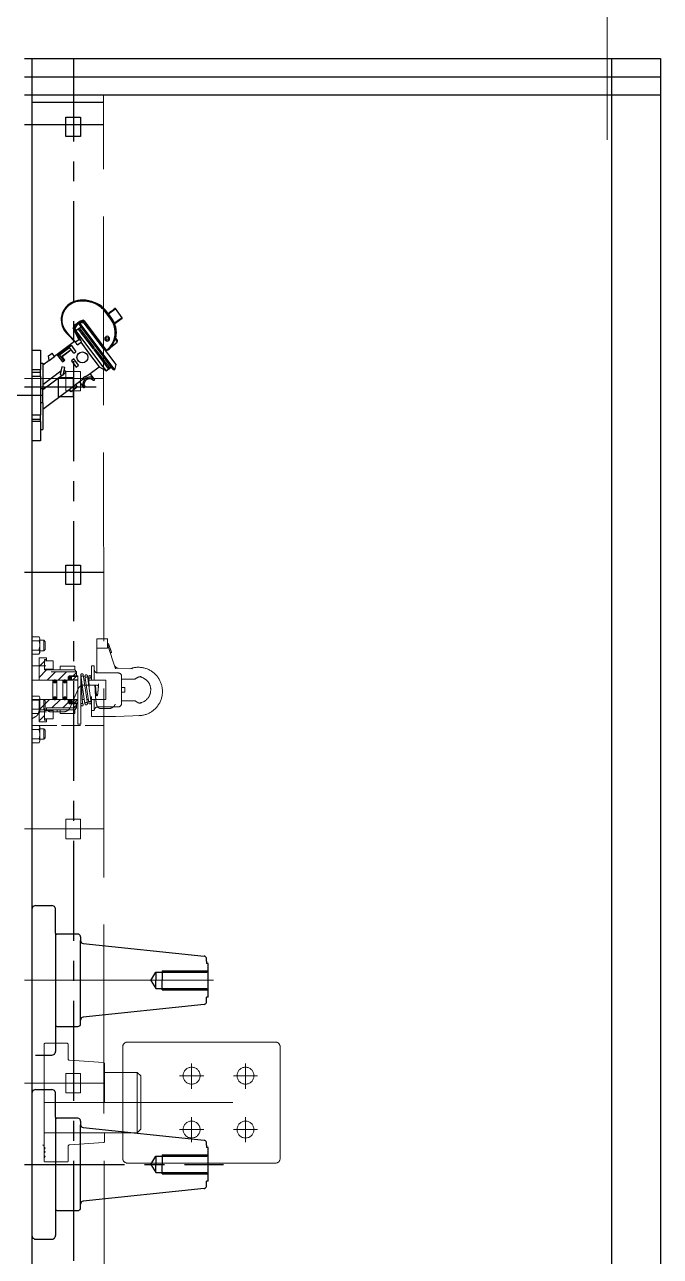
# Model space of a CAD drawing. Header units: millimetres. Extents: x 139713 to 150984, y -162976 to -156169.
# Drawn here: x 144483 to 145008, y -158328 to -157310 of the extents above; entities that cross this region are included whole.
import ezdxf

# ---------------------------------------------------------------- set-up
doc = ezdxf.new("R2010")
doc.units = ezdxf.units.MM
doc.header["$LTSCALE"] = 13
for name, pattern in [('ACAD_ISO02W100', [15, 12, -3]), ('CENTER', [50.8, 31.75, -6.35, 6.35, -6.35]), ('CENTERX2', [101.6, 63.5, -12.7, 12.7, -12.7])]:
    doc.linetypes.add(name, pattern=pattern)
doc.layers.get('0').update_dxf_attribs({"color": 1, "linetype": 'CENTER'})
for name, color, linetype in [('1', 4, 'Continuous'), ('10', 1, 'Continuous'), ('PDF_几何图形', 7, 'Continuous'), ('器身绝缘0', 4, 'Continuous'), ('粗实线', 4, 'Continuous')]:
    doc.layers.add(name, color=color, linetype=linetype)
doc.layers.add('标注、文本', color=3, linetype='Continuous', lineweight=25)
doc.layers.add('铁心', color=3, linetype='Continuous', lineweight=0)
pattern_1 = [(135, (156005.2995, -169107.4359), (0.561266008, 0.561266008), []), (45, (156005.2995, -169107.4359), (1.683798023, 0.561266008), [1.984375, -1.190625])]

# ---------------------------------------------------------------- blocks, each defined once
blk = doc.blocks.new('A$C200A7939')
at = {"layer": '粗实线', "lineweight": 30}
for p, q in [((54, 115.6), (53.8, 115.9)), ((73.6, 110.5), (73.5, 110.7)), ((75.5, 109), (75.3, 109.2)), ((81.2, 100.5), (76.2, 107.1)), ((76.6, 107.5), (76.5, 107.7)), ((78.4, 105.2), (76.5, 107.7)), ((76.6, 107.7), (78.6, 105.2)), ((76.9, 107.5), (76.6, 107.7)), ((76.6, 107.5), (81.6, 100.9)), ((76.9, 107.5), (81.8, 100.9)), ((78.6, 105.2), (78.4, 105.2)), ((79.7, 103.7), (79.5, 103.7)), ((81.5, 101.1), (79.5, 103.7)), ((79.7, 103.7), (81.6, 101.1)), ((90.5, 101.7), (84.9, 109.2)), ((42.1, 92.5), (42.2, 92.2)), ((54.8, 83.8), (50, 93.1)), ((51.1, 93.1), (56.6, 82.4)), ((56.6, 82.4), (51.2, 93.1)), ((51.3, 93.1), (51.2, 93.1)), ((52.5, 90.8), (51.3, 93.1)), ((51.4, 93.1), (52.5, 90.8)), ((51.4, 93.1), (51.4, 93.1)), ((56.7, 94), (52.4, 90.7)), ((54.3, 92.2), (55.4, 93)), ((54.3, 92.2), (66.5, 76.1)), ((55.3, 97.2), (55.2, 96.1)), ((69.2, 77.5), (55.2, 96.1)), ((55.3, 90.9), (56.4, 91.7)), ((55.4, 93), (67.5, 76.9)), ((70, 78.1), (55.5, 97.3)), ((59.3, 97.2), (55.8, 97.5)), ((75.1, 76.2), (58.4, 98.4)), ((58.8, 99.5), (77.3, 75)), ((72.6, 80.1), (59.7, 97.2)), ((81.6, 100.9), (81.5, 101.1)), ((81.8, 100.9), (81.6, 101.1)), ((83.1, 98.4), (83, 98.6)), ((90.5, 101.1), (84.5, 96.6)), ((51.1, 82), (34.7, 69.7)), ((52.8, 80.3), (44.7, 88.8)), ((45.1, 89.1), (52.1, 81.7)), ((52.1, 81.7), (54.8, 83.8)), ((52.4, 90.7), (73.6, 62.5)), ((53.7, 79.4), (56.9, 81.8)), ((59.1, 88.1), (58, 87.3)), ((81.1, 77.4), (86.5, 81.5)), ((84.6, 84.1), (86.5, 81.5)), ((86.7, 82.9), (85, 85.3)), ((86.5, 81.5), (86.7, 82.9)), ((16, 76.8), (16, 2)), ((16, 74.8), (23, 74.8)), ((23, 74.8), (23, 58.7)), ((29.7, 70.3), (32.6, 72.5)), ((34.7, 69.7), (32.6, 72.5)), ((37.1, 70.7), (48.3, 79.1)), ((37.3, 70.4), (38.4, 71.3)), ((38.4, 71.3), (46.8, 77.6)), ((38.4, 71.3), (38.5, 71.1)), ((38.4, 71.3), (38.4, 71.3)), ((47.2, 77), (38.8, 70.7)), ((40.8, 69.8), (48.4, 75.5)), ((40.9, 69.6), (48.5, 75.3)), ((46.8, 77.5), (48.5, 78.8)), ((46.8, 77.5), (46.8, 77.6)), ((46.9, 77.4), (46.8, 77.5)), ((48.6, 78.6), (46.9, 77.4)), ((50.7, 72.4), (46.9, 77.4)), ((48.3, 79.1), (48.5, 78.8)), ((48.5, 78.8), (48.6, 78.6)), ((48.6, 78.6), (52.4, 73.6)), ((50.7, 72.4), (52.4, 73.6)), ((56.3, 81.4), (62.8, 72.7)), ((62.8, 72.7), (71.6, 61.2)), ((66.5, 76.1), (67.5, 76.9)), ((67.1, 75.3), (68.1, 76.1)), ((67.1, 75.3), (79.2, 59.2)), ((68.1, 76.1), (80.3, 60)), ((83.2, 58.9), (69.2, 77.5)), ((84.6, 58.6), (70, 78.1)), ((85.5, 63), (72.6, 80.1)), ((77, 74.3), (77.9, 75)), ((79.9, 75.8), (79.8, 76)), ((23, 64.1), (25, 64.1)), ((30.2, 66.3), (25, 62.4)), ((25, 64.1), (25, 43.3)), ((30.2, 66.3), (29.7, 70.3)), ((30.2, 66.3), (34.7, 69.7)), ((37.1, 70.7), (37.3, 70.4)), ((37.4, 70.2), (37.3, 70.4)), ((38.5, 71.1), (37.4, 70.2)), ((37.4, 70.2), (41.2, 65.2)), ((38.5, 71.1), (42.3, 66)), ((43.1, 66.6), (40.8, 69.8)), ((41.2, 65.2), (42.3, 66)), ((42.3, 66), (43.1, 66.6)), ((50.7, 67.6), (48.7, 66.1)), ((48.7, 66.1), (52.6, 60.9)), ((54.6, 62.4), (50.7, 67.6)), ((52.6, 60.9), (54.6, 62.4)), ((64.2, 55.6), (71.6, 61.2)), ((71.6, 61.2), (77.2, 57.7)), ((73.6, 62.5), (77.2, 57.7)), ((73.6, 62.5), (73.6, 62.5)), ((75.5, 64.1), (76.6, 64.9)), ((78.2, 60.5), (79.3, 61.3)), ((84.6, 58.6), (85.5, 63)), ((23, 58.7), (16, 58.7)), ((16, 56.8), (23, 56.8)), ((16, 53.5), (23, 53.5)), ((23, 56.8), (23, 58.7)), ((23, 53.5), (23, 56.8)), ((23, 53.5), (23, 21.3)), ((39.9, 57.4), (25, 46.1)), ((25, 42.3), (40.9, 54.3)), ((40.8, 61), (39.3, 54.7)), ((39.3, 54.7), (41.8, 54.1)), ((43.2, 60.5), (40.8, 61)), ((41.8, 54.1), (43.2, 60.5)), ((42, 55.1), (44, 56.7)), ((42.7, 58.4), (44, 56.7)), ((55.3, 49), (58.9, 51.6)), ((58.4, 52.2), (60.2, 53.5)), ((58.4, 52.2), (59.5, 50.8)), ((61.2, 52.1), (60.2, 53.5)), ((60.6, 53), (64.1, 55.6)), ((68, 50.5), (64.1, 55.6)), ((77.2, 57.7), (81.6, 61)), ((79.2, 59.2), (80.3, 60)), ((83.2, 58.9), (84.6, 58.6)), ((69, 44.3), (10, 44.3)), ((23, 43.3), (25, 43.3)), ((25, 31.4), (25, 43.3)), ((25, 26.1), (46.8, 42.5)), ((46.8, 42.5), (52.1, 46.5)), ((48.3, 40.5), (46.8, 42.5)), ((53.6, 44.5), (48.3, 40.5)), ((52.1, 46.5), (55.4, 48.9)), ((53.6, 44.5), (52.1, 46.5)), ((59.2, 43.8), (55.3, 49)), ((59.2, 43.8), (59.7, 44.2)), ((67.5, 50.1), (68, 50.5)), ((25, 37.4), (0, 37.4)), ((25, 31.4), (23, 31.4)), ((25, 31.4), (25, 9.4)), ((23, 21.3), (16, 21.3)), ((23, 18), (23, 21.3)), ((16, 18), (23, 18)), ((16, 16.1), (23, 16.1)), ((23, 16.1), (23, 18)), ((23, 16.1), (23, 0)), ((23, 0), (16, 0)), ((23, 9.4), (25, 9.4))]:
    blk.add_line(p, q, dxfattribs=at)
blk.add_lwpolyline([(38, 52.3), (50, 52.3), (50, 36.3), (38, 36.3)], close=True, dxfattribs=at)
at = {"layer": '粗实线', "lineweight": 30, "extrusion": (0, 0, -1)}
blk.add_circle((-78.2, 84.3), 2, dxfattribs=at)
at = {"layer": '粗实线', "lineweight": 30}
for centre, radius in [((78.2, 84.3), 1.13), ((57.7, 68.9), 4.5)]:
    blk.add_circle(centre, radius, dxfattribs=at)
at = {"layer": '粗实线', "lineweight": 30, "extrusion": (0, 0, -1)}
blk.add_arc((-63.6, 47.1), 4.37, 328.8946, 137.1054, dxfattribs=at)
at = {"layer": '粗实线', "lineweight": 30}
for centre, radius, start, end in [((63.6, 47.1), 5.5, 37, 115.463), ((63.6, 47.1), 5.5, 138.537, 217), ((59.4, 44.6), 0.5, 307, 31.1054), ((67.2, 50.5), 0.5, 222.8946, 307)]:
    blk.add_arc(centre, radius, start, end, dxfattribs=at)
for centre, major_axis, ratio, start_param, end_param in [((56.3, 99.8), (-14.1, -7.6), 0.99884, 4.363996, 6.551417), ((56.2, 100), (14.1, 7.6), 0.99884, 1.222403, 3.141558), ((56.3, 99.8), (13.7, 7.3), 0.99884, 1.222403, 3.409825), ((57.6, 90.2), (22.9, 12.3), 0.99884, 0.41949, 1.222403), ((57.7, 89.9), (-22.9, -12.3), 0.99884, 3.561083, 4.363996), ((54, 115.1), (0.072, -0.495), 0.016437, 1.52552, 3.096316), ((57.7, 89.9), (22.5, 12.1), 0.99884, 0.41949, 1.222403), ((57.8, 90.2), (18.6, 18.2), 0.998343, 0.13937, 0.871114), ((73.3, 110.1), (-0.306, -0.396), 0.043972, 1.551165, 3.121962), ((63.8, 97.8), (13.7, 7.3), 0.99884, 0.152631, 0.41949), ((63.7, 98.1), (14.1, 7.6), 0.99884, 0.15263, 0.41949), ((73.1, 109.9), (-0.612, -0.791), 0.056989, 3.133584, 3.6194), ((63.8, 97.8), (-14.1, -7.6), 0.99884, 3.294223, 3.561083), ((63.9, 98.1), (11.5, 11.2), 0.998343, 6.155695, 6.422555), ((64.1, 97.9), (11.5, 11.2), 0.998343, 6.155695, 6.283216), ((76.2, 107.2), (-0.399, -0.301), 0.047588, 1.564147, 3.1339), ((75.9, 107.1), (-0.799, -0.601), 0.05708, 3.159746, 3.671896), ((70.7, 99), (13.7, 10.3), 0.004763, -0.944344, -0.057398), ((71, 98.6), (14, 10.5), 0.004753, 5.322503, 6.287199), ((76.6, 91.2), (-14, -10.5), 0.004753, 3.1467, 4.123831), ((61, 87.3), (-11, -5.9), 0.99884, 4.39833, 5.304677), ((61, 87.3), (10.1, 5.4), 0.99884, 1.309893, 2.118457), ((61.2, 87.1), (-0.8, 11.7), 0.999962, 0.172283, 0.96125), ((61.4, 87.1), (-0.8, 11.7), 0.999962, 0.481281, 0.96125), ((61.2, 87.3), (-8.19, -7.99), 0.998343, 4.602073, 4.979929), ((61.4, 87.1), (-0.8, 11.7), 0.999962, 0.188779, 0.405853), ((61.2, 87.3), (-8.19, -7.99), 0.998343, 4.191387, 4.291709), ((66.4, 89.4), (16.3, 8.8), 0.99884, 4.89389, 6.435766), ((66.4, 89.4), (-16.7, -9), 0.99884, 1.848722, 3.294173), ((81.2, 100.6), (-0.399, -0.301), 0.047588, 1.563859, 3.1339), ((80.8, 100.5), (-0.799, -0.602), 0.004753, 3.156454, 3.668086), ((66.7, 89.4), (13.6, 13.3), 0.998343, 5.276241, 5.892279), ((45.1, 89.1), (0.362, 0.345), 0.046425, 3.128817, 4.699614), ((71, 98.6), (14, 10.5), 0.004753, 2.946494, 3.582151), ((70.7, 99), (-13.6, -10.2), 0.004753, 0.026533, 0.373337), ((77.6, 78), (2.64, 1.42), 0.99884, 4.135252, 4.354564), ((77.8, 78), (-2.15, -2.1), 0.998343, 0.817037, 0.867657), ((66.7, 89.4), (13.6, 13.3), 0.998343, 4.710195, 4.850406)]:
    blk.add_ellipse(centre, major_axis=major_axis, ratio=ratio, start_param=start_param, end_param=end_param, dxfattribs=at)
at = {"layer": '粗实线', "lineweight": 30, "extrusion": (0, 0, -1)}
for centre, major_axis, ratio, start_param, end_param in [((77.2, 105.4), (-1.39, 0.18), 0.001239, 3.147709, 3.666537), ((78.6, 103.4), (-1.06, -0.26), 0.001376, 2.614119, 3.133686), ((66.3, 89.6), (11.4, -15.3), 0.998745, 4.706556, 4.859166), ((66.5, 89.7), (11.1, -15.4), 0.99877, 4.690072, 5.567381), ((70.4, 85.6), (-15.5, -11.4), 0.089062, 2.738165, 2.767688), ((55.5, 84.5), (1.38, -2.71), 0.00104, 5.600881, 6.283298), ((51.6, 81.6), (-2.08, 2.19), 0.012676, 3.143075, 4.080568)]:
    blk.add_ellipse(centre, major_axis=major_axis, ratio=ratio, start_param=start_param, end_param=end_param, dxfattribs=at)
at = {"layer": '粗实线', "lineweight": 30}
for points, knots in [([(84.9, 109.2), (84.9, 109.2), (84.9, 109.3), (84.8, 109.3), (84.6, 109.4), (84.5, 109.4), (84.4, 109.4), (84.4, 109.3), (84.3, 109.3), (84.3, 109.3), (84.3, 109.3)], [0, 0, 0, 0, 0.060474, 0.246886, 0.39669, 0.524783, 0.633814, 0.728275, 0.835523, 1, 1, 1, 1]), ([(90.5, 101.1), (90.5, 101.1), (90.5, 101.1), (90.5, 101.1), (90.6, 101.2), (90.6, 101.3), (90.7, 101.5), (90.6, 101.6), (90.6, 101.7), (90.5, 101.7)], [0, 0, 0, 0, 0.044869, 0.213016, 0.339629, 0.479509, 0.658519, 0.857969, 1, 1, 1, 1]), ([(51.1, 93.1), (51.1, 93.1), (51.1, 93.1), (51, 93.1), (50.9, 93.1), (50.6, 93.1), (50.3, 93.1), (50, 93.1)], [0, 0, 0, 0, 0.25, 0.25, 0.5, 0.5, 1, 1, 1, 1]), ([(58.4, 98.4), (58.4, 98.4), (58.4, 98.5), (58.4, 98.6), (58.5, 98.7), (58.6, 99), (58.7, 99.2), (58.8, 99.5)], [0, 0, 0, 0, 0.25, 0.25, 0.5, 0.5, 1, 1, 1, 1]), ([(81.2, 101.7), (81.4, 101.5), (81.6, 101.3), (82, 100.8), (82.2, 100.5), (82.7, 99.8), (82.9, 99.5), (83.6, 98.5), (83.9, 97.8), (84.3, 97.1)], [0, 0, 0, 0, 0.149275, 0.149275, 0.361956, 0.361956, 0.574638, 0.574638, 1, 1, 1, 1]), ([(84.5, 96.6), (84.5, 96.6), (84.5, 96.6), (84.5, 96.7), (84.4, 96.7), (84.4, 96.8), (84.4, 96.8), (84.3, 97), (84.3, 97), (84.3, 97.1)], [0, 0, 0, 0, 0.25, 0.25, 0.5, 0.5, 0.75, 0.75, 1, 1, 1, 1]), ([(52.8, 80.3), (52.7, 80.3), (52.7, 80.5), (52.5, 80.7), (52.5, 80.8), (52.3, 81.1), (52.3, 81.2), (52.2, 81.5), (52.1, 81.6), (52.1, 81.7)], [0, 0, 0, 0, 0.25, 0.25, 0.5, 0.5, 0.75, 0.75, 1, 1, 1, 1]), ([(56.6, 82.4), (56.5, 82.5), (56.4, 82.6), (56.2, 82.9), (56, 83), (55.7, 83.2), (55.5, 83.3), (55.1, 83.5), (54.9, 83.7), (54.8, 83.8)], [0, 0, 0, 0, 0.25, 0.25, 0.5, 0.5, 0.75, 0.75, 1, 1, 1, 1]), ([(77.3, 75), (77.1, 75), (76.9, 75), (76.5, 75.2), (76.3, 75.2), (76.2, 75.3)], [0, 0, 0, 0, 0.564466, 0.564466, 1, 1, 1, 1]), ([(78, 75), (78.1, 75), (78.3, 75), (78.6, 75.1), (78.7, 75.2), (79, 75.3), (79.2, 75.4), (79.4, 75.6), (79.5, 75.7), (79.6, 75.8)], [0, 0, 0, 0, 0.25, 0.25, 0.5, 0.5, 0.75, 0.75, 1, 1, 1, 1]), ([(78.2, 75), (78.4, 75), (78.5, 75.1), (78.8, 75.2), (79, 75.2), (79.3, 75.4), (79.4, 75.4), (79.6, 75.6), (79.8, 75.7), (79.9, 75.8)], [0, 0, 0, 0, 0.25, 0.25, 0.5, 0.5, 0.75, 0.75, 1, 1, 1, 1])]:
    blk.add_open_spline(points, degree=3, knots=knots, dxfattribs=at)

msp = doc.modelspace()

# ---------------------------------------------------------------- hatches: boundary and pattern name
at = {"linetype": 'ACAD_ISO02W100', "lineweight": 13}
h = msp.add_hatch(dxfattribs=at)
h.set_pattern_fill('ANSI31', color=2, scale=2, angle=360, style=0)
h.set_pattern_definition([(45, (128199.447, -169385.7755), (-4.490128, 4.490128), [])])
h.paths.add_polyline_path([(144526.359, -157844.704), (144505.359, -157844.704), (144505.359, -157843.204), (144499.859, -157843.204), (144499.859, -157834.704), (144501.359, -157834.704), (144501.359, -157833.704), (144495.359, -157833.704), (144495.359, -157851.704), (144495.923, -157851.704), (144507.625, -157851.704, -0.33333333), (144509.125, -157851.704), (144515.925, -157851.704, -0.33333333), (144517.425, -157851.704), (144518.261, -157851.704), (144519.359, -157851.704), (144519.359, -157849.204), (144520.359, -157848.204), (144526.359, -157848.204)])
h.paths.add_polyline_path([(144519.359, -157867.704), (144517.425, -157867.704, -0.33333333), (144515.925, -157867.704), (144511.225, -157867.704), (144509.125, -157867.704, -0.33333333), (144507.625, -157867.704), (144495.925, -157867.704), (144495.359, -157867.704), (144495.359, -157885.751), (144501.359, -157885.751), (144501.359, -157884.704), (144499.859, -157884.704), (144499.859, -157876.204), (144501.359, -157876.204), (144501.359, -157874.704), (144526.359, -157874.704), (144526.359, -157871.204), (144520.359, -157871.204), (144519.359, -157870.204)])
h = msp.add_hatch(dxfattribs=at)
h.set_pattern_fill('ANSI38', color=2, scale=0.25, angle=360, style=0)
h.set_pattern_definition(pattern_1)
h.paths.add_polyline_path([(144519.359, -157850.204, -1), (144522.159, -157850.204, -1)])
h = msp.add_hatch(dxfattribs=at)
h.set_pattern_fill('ANSI31', color=2, scale=2, angle=450, style=0)
h.set_pattern_definition([(45, (156005.2995, -169107.436), (4.490128, -4.490128), [])])
h.paths.add_polyline_path([(144522.159, -157848.704), (144527.359, -157848.704), (144527.359, -157851.504), (144522.159, -157851.504), (144522.159, -157850.204)])
h = msp.add_hatch(dxfattribs=at)
h.set_pattern_fill('ANSI31', color=2, scale=1.5, angle=450, style=0)
h.set_pattern_definition([(45, (156005.2995, -169107.436), (3.367596, -3.367596), [])])
h.paths.add_polyline_path([(144522.159, -157848.704), (144527.359, -157848.704), (144527.359, -157851.504), (144522.159, -157851.504), (144522.159, -157850.204)])
h = msp.add_hatch(dxfattribs=at)
h.set_pattern_fill('ANSI38', color=2, scale=0.25, angle=360, style=0)
h.set_pattern_definition(pattern_1)
h.paths.add_polyline_path([(144519.359, -157869.204, -1), (144522.159, -157869.204, -1)])
h = msp.add_hatch(dxfattribs=at)
h.set_pattern_fill('ANSI31', color=2, scale=0.5, angle=450, style=0)
h.set_pattern_definition([(45, (156005.2995, -169107.4359), (1.12253202, -1.12253202), [])])
h.paths.add_polyline_path([(144522.159, -157870.704), (144522.159, -157867.904), (144527.359, -157867.904), (144527.359, -157870.704)])

# ---------------------------------------------------------------- linework, layer by layer
at = {"color": 2, "linetype": 'ACAD_ISO02W100', "lineweight": 13}
for p, q in [((144549.431, -158989.634), (144548.431, -157368.282)), ((144483.431, -157602.639), (144548.431, -157602.639)), ((144489.431, -157883.668), (144489.431, -157761.882)), ((144495.391, -157816.022), (144489.431, -157816.022)), ((144495.41, -157819.323), (144489.431, -157819.323)), ((144495.391, -157816.022), (144495.898, -157817.645)), ((144495.447, -157819.333), (144495.68, -157818.843)), ((144495.68, -157818.843), (144495.809, -157818.327)), ((144495.809, -157818.327), (144495.898, -157817.804)), ((144495.898, -157828.99), (144495.898, -157817.645)), ((144499.232, -157818.799), (144495.898, -157818.8)), ((144499.232, -157818.799), (144500.424, -157820.081)), ((144499.232, -157827.385), (144499.232, -157818.799)), ((144500.424, -157826.322), (144500.424, -157820.081)), ((144543.084, -157817.61), (144543.084, -157845.672)), ((144551.871, -157817.61), (144543.084, -157817.61)), ((144551.859, -157821.774), (144552.808, -157821.457)), ((144551.871, -157817.61), (144551.871, -157822.31)), ((144551.871, -157822.31), (144552.82, -157821.993)), ((144551.871, -157822.31), (144558.571, -157842.31)), ((144551.871, -157822.31), (144551.871, -157825.286)), ((144552.199, -157817.346), (144552.199, -157817.346)), ((144552.808, -157821.457), (144555.153, -157828.457)), ((144552.82, -157821.993), (144555.165, -157828.993)), ((144495.238, -157826.824), (144489.431, -157826.824)), ((144489.431, -157830.332), (144495.145, -157830.332)), ((144495.145, -157830.332), (144495.898, -157828.99)), ((144495.236, -157826.835), (144495.61, -157827.458)), ((144501.359, -157833.404), (144495.359, -157833.404)), ((144495.359, -157833.404), (144495.359, -157851.704)), ((144495.61, -157827.458), (144495.842, -157828.17)), ((144495.898, -157827.385), (144499.266, -157827.385)), ((144499.266, -157827.385), (144500.424, -157826.322)), ((144501.359, -157833.404), (144501.359, -157834.704)), ((144551.871, -157825.286), (144543.084, -157825.286)), ((144554.09, -157825.286), (144553.923, -157825.286)), ((144554.204, -157828.774), (144555.153, -157828.457)), ((144554.216, -157829.31), (144555.165, -157828.993)), ((144490.091, -157839.782), (144500.838, -157839.782)), ((144499.859, -157834.704), (144501.359, -157834.704)), ((144499.859, -157843.204), (144499.859, -157834.704)), ((144506.859, -157835.704), (144499.859, -157835.704)), ((144499.859, -157835.704), (144499.859, -157843.204)), ((144506.859, -157842.704), (144499.859, -157842.704)), ((144499.859, -157843.204), (144524.859, -157843.204)), ((144506.859, -157843.204), (144499.859, -157843.204)), ((144501.359, -157834.704), (144501.359, -157835.704)), ((144506.859, -157835.704), (144506.859, -157842.704)), ((144506.859, -157835.704), (144506.859, -157837.204)), ((144506.859, -157842.704), (144506.859, -157843.204)), ((144506.859, -157843.204), (144512.859, -157843.204)), ((144512.859, -157840.204), (144524.859, -157840.204)), ((144512.859, -157840.204), (144512.859, -157843.204)), ((144524.859, -157843.204), (144524.859, -157840.204)), ((144526.359, -157844.704), (144524.859, -157843.204)), ((144538.559, -157839.774), (144538.559, -157851.704)), ((144538.559, -157839.774), (144540.859, -157839.774)), ((144540.859, -157839.774), (144540.859, -157840.774)), ((144540.859, -157839.774), (144540.859, -157851.701)), ((144558.559, -157841.774), (144572.409, -157842.253)), ((144490.091, -157851.704), (144493.525, -157851.704)), ((144493.225, -157851.704), (144490.091, -157851.704)), ((144490.091, -157851.704), (144493.225, -157851.704)), ((144494.725, -157851.704), (144495.923, -157851.704)), ((144495.925, -157851.704), (144507.925, -157851.704)), ((144495.925, -157851.704), (144507.925, -157851.704)), ((144497.123, -157851.704), (144509.123, -157851.704)), ((144497.359, -157851.704), (144519.359, -157851.704)), ((144497.761, -157851.704), (144518.261, -157851.704)), ((144526.359, -157844.704), (144505.359, -157844.704)), ((144506.725, -157851.704), (144506.725, -157853.704)), ((144506.725, -157853.704), (144506.725, -157865.704)), ((144510.025, -157853.704), (144506.725, -157853.704)), ((144507.188, -157852.313), (144508.579, -157853.704)), ((144508.43, -157851.704), (144507.224, -157852.911)), ((144508.066, -157853.191), (144507.585, -157853.673)), ((144507.669, -157851.673), (144507.701, -157851.704)), ((144507.701, -157851.704), (144509.407, -157853.41)), ((144508.675, -157853.704), (144508.426, -157853.953)), ((144508.552, -157851.583), (144508.43, -157851.704)), ((144508.579, -157853.704), (144508.766, -157853.892)), ((144509.624, -157852.756), (144508.675, -157853.704)), ((144508.824, -157851.704), (144509.606, -157852.486)), ((144509.343, -157851.914), (144508.908, -157852.35)), ((144510.025, -157851.704), (144510.025, -157853.704)), ((144510.025, -157853.704), (144510.025, -157865.704)), ((144511.225, -157851.704), (144516.225, -157851.704)), ((144511.225, -157851.704), (144516.225, -157851.704)), ((144512.423, -157851.704), (144517.423, -157851.704)), ((144515.025, -157851.704), (144515.025, -157853.704)), ((144515.025, -157853.704), (144515.025, -157865.704)), ((144515.025, -157853.704), (144518.325, -157853.704)), ((144515.425, -157852.693), (144516.436, -157853.704)), ((144515.924, -157852.069), (144515.434, -157852.559)), ((144515.735, -157851.88), (144517.499, -157853.644)), ((144516.209, -157853.801), (144516.165, -157853.801)), ((144517.411, -157851.704), (144516.204, -157852.911)), ((144527.359, -157851.701), (144516.209, -157851.701)), ((144516.533, -157853.704), (144516.331, -157853.906)), ((144516.436, -157853.704), (144516.686, -157853.954)), ((144516.452, -157851.474), (144516.682, -157851.704)), ((144517.046, -157853.191), (144516.533, -157853.704)), ((144516.682, -157851.704), (144517.905, -157852.928)), ((144517.417, -157851.698), (144517.411, -157851.704)), ((144518.325, -157851.704), (144518.325, -157853.704)), ((144518.325, -157853.704), (144518.325, -157865.704)), ((144519.359, -157849.204), (144520.359, -157848.204)), ((144519.359, -157851.704), (144519.359, -157849.204)), ((144520.359, -157848.204), (144526.359, -157848.204)), ((144522.159, -157851.704), (144522.159, -157848.204)), ((144522.159, -157848.704), (144527.359, -157848.704)), ((144522.159, -157850.204), (144522.159, -157851.704)), ((144522.159, -157851.504), (144527.359, -157851.504)), ((144526.359, -157848.204), (144526.359, -157844.704)), ((144526.359, -157848.204), (144527.359, -157848.204)), ((144527.359, -157848.204), (144527.359, -157851.704)), ((144527.359, -157851.701), (144527.359, -157867.66)), ((144529.859, -157847.201), (144531.28, -157871.001)), ((144529.859, -157847.56), (144533.264, -157871.18)), ((144529.859, -157848.204), (144529.859, -157867.662)), ((144530.456, -157851.701), (144529.859, -157851.701)), ((144535.255, -157871.004), (144531.843, -157847.381)), ((144533.74, -157851.701), (144532.467, -157851.701)), ((144533.262, -157848.232), (144536.317, -157870.426)), ((144535.261, -157848.276), (144538.316, -157870.36)), ((144550.559, -157851.701), (144535.735, -157851.701)), ((144536.805, -157859.434), (144536.317, -157848.982)), ((144543.859, -157845.774), (144560.559, -157845.774)), ((144550.559, -157851.701), (144550.559, -157867.674)), ((144563.559, -157848.774), (144563.559, -157856.274)), ((144574.559, -157850.844), (144563.559, -157850.844)), ((144521.043, -157874.184), (144527.567, -157858.862)), ((144531.127, -157855.915), (144543.189, -157855.947)), ((144544.449, -157855.333), (144544.484, -157854.622)), ((144563.559, -157855.574), (144563.559, -157870.774)), ((144563.559, -157857.687), (144566.093, -157857.687)), ((144563.559, -157861.687), (144566.093, -157861.687)), ((144566.093, -157857.687), (144566.093, -157859.687)), ((144566.093, -157861.687), (144566.093, -157859.687)), ((144495.391, -157864.805), (144489.431, -157864.805)), ((144495.41, -157868.107), (144489.431, -157868.107)), ((144516.204, -157867.654), (144490.091, -157867.654)), ((144490.091, -157867.704), (144493.525, -157867.704)), ((144490.091, -157867.704), (144493.225, -157867.704)), ((144493.225, -157867.704), (144490.091, -157867.704)), ((144494.725, -157867.704), (144495.923, -157867.704)), ((144494.725, -157867.704), (144506.725, -157867.704)), ((144495.359, -157886.004), (144495.359, -157867.704)), ((144495.391, -157864.805), (144495.898, -157866.429)), ((144497.761, -157867.704), (144495.425, -157867.704)), ((144495.447, -157868.117), (144495.68, -157867.627)), ((144495.68, -157867.627), (144495.809, -157867.111)), ((144495.809, -157867.111), (144495.898, -157866.588)), ((144495.898, -157877.774), (144495.898, -157866.429)), ((144499.232, -157867.583), (144495.898, -157867.584)), ((144495.925, -157867.704), (144507.925, -157867.704)), ((144495.925, -157867.704), (144507.925, -157867.704)), ((144497.359, -157867.704), (144519.359, -157867.704)), ((144497.761, -157867.704), (144518.261, -157867.704)), ((144499.232, -157867.582), (144500.424, -157868.865)), ((144499.232, -157876.169), (144499.232, -157867.582)), ((144500.424, -157875.105), (144500.424, -157868.865)), ((144526.359, -157874.704), (144501.359, -157874.704)), ((144501.359, -157876.204), (144501.359, -157874.704)), ((144506.425, -157867.704), (144505.59, -157867.704)), ((144506.425, -157867.704), (144505.59, -157867.704)), ((144506.725, -157865.704), (144506.725, -157867.704)), ((144510.025, -157865.704), (144506.725, -157865.704)), ((144507.134, -157866.852), (144507.986, -157867.704)), ((144507.901, -157865.704), (144507.224, -157866.381)), ((144508.066, -157866.662), (144507.333, -157867.395)), ((144507.368, -157865.964), (144509.108, -157867.704)), ((144508.126, -157865.479), (144507.901, -157865.704)), ((144507.986, -157867.704), (144508.227, -157867.946)), ((144508.03, -157865.503), (144508.231, -157865.704)), ((144508.231, -157865.704), (144509.576, -157867.05)), ((144509.556, -157866.294), (144508.346, -157867.504)), ((144509.023, -157865.704), (144508.908, -157865.82)), ((144509.065, -157865.662), (144509.023, -157865.704)), ((144510.025, -157865.704), (144510.025, -157867.704)), ((144510.025, -157867.704), (144515.025, -157867.704)), ((144511.225, -157867.704), (144516.225, -157867.704)), ((144511.225, -157867.704), (144516.225, -157867.704)), ((144515.025, -157865.704), (144515.025, -157867.704)), ((144515.025, -157865.704), (144518.325, -157865.704)), ((144515.511, -157866.249), (144516.966, -157867.704)), ((144516.003, -157867.704), (144515.971, -157867.737)), ((144517.046, -157866.662), (144516.003, -157867.704)), ((144516.022, -157865.638), (144516.089, -157865.704)), ((144516.089, -157865.704), (144517.741, -157867.357)), ((144516.209, -157865.574), (144516.165, -157865.574)), ((144516.881, -157865.704), (144516.204, -157866.381)), ((144527.359, -157867.66), (144516.204, -157867.654)), ((144517.068, -157865.518), (144516.881, -157865.704)), ((144517.006, -157865.499), (144517.211, -157865.704)), ((144517.211, -157865.704), (144517.881, -157866.374)), ((144517.905, -157866.925), (144517.327, -157867.504)), ((144518.325, -157865.704), (144518.325, -157867.704)), ((144519.359, -157870.204), (144519.359, -157867.704)), ((144520.359, -157871.204), (144519.359, -157870.204)), ((144520.359, -157871.204), (144527.359, -157871.204)), ((144522.159, -157867.704), (144522.159, -157871.204)), ((144522.159, -157871.204), (144522.159, -157867.704)), ((144522.159, -157867.904), (144527.359, -157867.904)), ((144522.159, -157870.704), (144527.359, -157870.704)), ((144524.859, -157876.204), (144526.359, -157874.704)), ((144526.359, -157874.704), (144526.359, -157871.204)), ((144527.359, -157867.66), (144527.359, -157871.204)), ((144527.359, -157867.66), (144527.359, -157888.068)), ((144529.859, -157867.662), (144529.859, -157888.068)), ((144532.757, -157867.663), (144531.08, -157867.662)), ((144535.937, -157867.665), (144534.773, -157867.664)), ((144550.559, -157867.674), (144537.943, -157867.666)), ((144538.559, -157867.074), (144538.559, -157865.074)), ((144538.559, -157867.074), (144538.559, -157878.774)), ((144538.559, -157867.667), (144538.559, -157881.774)), ((144540.859, -157876.774), (144540.859, -157867.668)), ((144543.859, -157873.774), (144560.559, -157873.774)), ((144574.686, -157868.805), (144563.559, -157868.805)), ((144495.238, -157875.608), (144489.431, -157875.608)), ((144489.431, -157879.116), (144495.145, -157879.116)), ((144489.431, -157883.668), (144492.205, -157882.074)), ((144495.145, -157879.116), (144495.898, -157877.774)), ((144501.46, -157877.792), (144495.187, -157877.775)), ((144495.236, -157875.619), (144495.61, -157876.242)), ((144495.61, -157876.242), (144495.842, -157876.954)), ((144495.898, -157876.169), (144499.266, -157876.169)), ((144499.266, -157876.169), (144500.424, -157875.105)), ((144499.859, -157876.204), (144499.859, -157883.704)), ((144499.859, -157876.204), (144524.859, -157876.204)), ((144499.859, -157884.704), (144499.859, -157876.204)), ((144506.859, -157876.704), (144499.859, -157876.704)), ((144506.859, -157883.704), (144499.859, -157883.704)), ((144499.859, -157884.704), (144501.359, -157884.704)), ((144501.359, -157886.004), (144501.359, -157883.704)), ((144504.75, -157877.801), (144515.716, -157877.83)), ((144506.859, -157876.204), (144506.859, -157883.704)), ((144506.859, -157876.204), (144506.859, -157883.704)), ((144506.859, -157882.204), (144506.859, -157883.704)), ((144512.878, -157876.204), (144512.878, -157879.204)), ((144512.878, -157879.204), (144524.859, -157879.204)), ((144524.859, -157876.204), (144524.859, -157879.204)), ((144540.859, -157876.774), (144538.559, -157876.774)), ((144538.559, -157881.774), (144540.859, -157881.774)), ((144538.559, -157881.774), (144540.859, -157881.774)), ((144558.559, -157881.774), (144540.859, -157881.774)), ((144546.427, -157875.167), (144552.939, -157875.185)), ((144558.559, -157881.774), (144579.937, -157881.036)), ((144579.224, -157881.048), (144579.224, -157881.06)), ((144501.359, -157886.004), (144495.359, -157886.004)), ((144501.359, -157886.004), (144495.359, -157886.004)), ((144501.359, -157886.004), (144495.359, -157886.004)), ((144529.859, -157888.068), (144527.359, -157888.068)), ((144483.431, -157974.639), (144548.431, -157974.639)), ((144483.431, -158099.637), (144647.571, -158099.637)), ((144499.431, -158247.408), (144499.431, -158152.651)), ((144518.431, -158151.651), (144500.431, -158151.651)), ((144519.431, -158164.715), (144519.431, -158152.651)), ((144564.431, -158175.653), (144564.431, -158154.651)), ((144564.431, -158175.651), (144564.431, -158154.651)), ((144568.431, -158150.651), (144690.431, -158150.637)), ((144568.431, -158150.651), (144670.488, -158150.651)), ((144694.431, -158154.637), (144694.431, -158246.637)), ((144548.498, -158167.589), (144520.365, -158165.713)), ((144549.431, -158200.674), (144549.431, -158168.586)), ((144621.342, -158168.4), (144621.342, -158188.4)), ((144621.342, -158168.682), (144621.342, -158189.348)), ((144665.842, -158168.4), (144665.842, -158188.4)), ((144665.842, -158168.682), (144665.842, -158189.348)), ((144576.432, -158175.651), (144549.432, -158175.651)), ((144564.431, -158225.652), (144564.431, -158175.651)), ((144576.431, -158175.651), (144576.423, -158225.651)), ((144576.432, -158175.651), (144579.432, -158178.651)), ((144579.423, -158222.651), (144579.432, -158178.651)), ((144611.342, -158178.4), (144631.342, -158178.4)), ((144655.842, -158178.4), (144675.842, -158178.4)), ((144483.431, -158184.639), (144548.431, -158184.639)), ((144576.431, -158180.653), (144576.431, -158220.653)), ((144499.431, -158200.642), (144694.431, -158200.629)), ((144621.331, -158212.568), (144621.331, -158233.234)), ((144621.331, -158212.901), (144621.331, -158232.901)), ((144665.831, -158212.568), (144665.831, -158233.234)), ((144665.831, -158212.901), (144665.831, -158232.901)), ((144576.431, -158225.651), (144499.431, -158225.65)), ((144549.431, -158232.715), (144549.431, -158225.651)), ((144564.431, -158246.651), (144564.431, -158225.652)), ((144564.431, -158246.651), (144564.431, -158225.652)), ((144576.423, -158225.651), (144579.423, -158222.651)), ((144611.331, -158222.901), (144631.331, -158222.901)), ((144655.831, -158222.901), (144675.831, -158222.901)), ((144499.431, -158237.506), (144499.431, -158236.651)), ((144499.431, -158237.506), (144500.369, -158238.333)), ((144500.369, -158238.333), (144499.431, -158239.247)), ((144499.431, -158240.443), (144499.431, -158239.247)), ((144499.431, -158240.443), (144500.369, -158241.27)), ((144519.431, -158248.651), (144519.431, -158236.586)), ((144548.498, -158233.713), (144520.365, -158235.589)), ((144500.369, -158241.27), (144499.431, -158242.184)), ((144499.431, -158244.425), (144499.431, -158242.184)), ((144499.431, -158244.425), (144500.369, -158245.252)), ((144500.369, -158245.252), (144499.431, -158246.166)), ((144499.431, -158248.651), (144499.431, -158246.166)), ((144518.431, -158249.651), (144500.431, -158249.651)), ((144690.431, -158250.637), (144568.431, -158250.651))]:
    msp.add_line(p, q, dxfattribs=at)
for points in [[(144517.431, -157596.639), (144529.431, -157596.639), (144529.431, -157612.639), (144517.431, -157612.639)], [(144517.431, -157966.639), (144529.431, -157966.639), (144529.431, -157982.639), (144517.431, -157982.639)], [(144517.431, -158176.639), (144529.431, -158176.639), (144529.431, -158192.639), (144517.431, -158192.639)]]:
    msp.add_lwpolyline(points, close=True, dxfattribs=at)
for centre, radius in [((144508.375, -157852.704), 1.25), ((144516.675, -157852.704), 1.25), ((144520.759, -157850.204), 1.4), ((144530.843, -157847.381), 1), ((144534.262, -157848.254), 1), ((144537.317, -157848.982), 1), ((144508.375, -157866.704), 1.25), ((144516.675, -157866.704), 1.25), ((144520.759, -157869.204), 1.4), ((144530.843, -157871.994), 1), ((144534.262, -157871.121), 1), ((144537.317, -157870.393), 1), ((144621.342, -158178.4), 7), ((144665.842, -158178.4), 7), ((144621.331, -158222.901), 7), ((144665.831, -158222.901), 7)]:
    msp.add_circle(centre, radius, dxfattribs=at)
for centre, radius, start, end in [((144484.814, -157822.833), 11.161, 6.748337, 18.325995), ((144484.814, -157822.833), 11.161, 339.048398, 353.251663), ((144469.517, -157824.557), 26.623, 353.234396, 354.078736), ((144463.863, -157823.962), 32.308, 354.065185, 354.405359), ((144543.859, -157842.774), 3, 180, 270), ((144560.743, -157838.848), 3, 198.520849, 268.021267), ((144577.246, -157861.048), 20, 269.937105, 109.991524), ((144580.111, -157845.86), 3, 263.636147, 263.636147), ((144560.559, -157848.774), 3, 0, 90), ((144582.059, -157860.211), 12, 113.890664, 128.682187), ((144579.224, -157853.811), 5, 83.636147, 113.890664), ((144576.559, -157859.774), 11, 0, 83.636147), ((144576.559, -157859.774), 11, 276.363853, 359.861181), ((144484.814, -157871.617), 11.161, 339.048398, 353.251663), ((144484.814, -157871.617), 11.161, 6.748337, 18.325995), ((144543.859, -157876.774), 3, 90, 180), ((144560.559, -157870.774), 3, 270, 0), ((144582.059, -157859.337), 12, 232.088249, 246.109336), ((144580.111, -157873.688), 3, 96.363853, 96.363853), ((144579.224, -157865.737), 5, 246.109336, 276.363853), ((144469.517, -157873.34), 26.623, 353.234396, 354.078736), ((144463.863, -157872.746), 32.308, 354.065185, 354.405359), ((144500.431, -158152.651), 1, 90, 180), ((144518.431, -158152.651), 1, 0, 90), ((144568.431, -158154.651), 4, 90, 180), ((144568.431, -158154.651), 4, 90, 180), ((144690.431, -158154.637), 4, 0, 90), ((144520.431, -158164.715), 1, 180, 266.185925), ((144548.431, -158168.586), 1, 0, 86.185925), ((144498.431, -158236.651), 1, 0.000001, 90.000001), ((144520.431, -158236.586), 1, 93.814075, 180), ((144548.431, -158232.715), 1, 273.814075, 0), ((144500.431, -158248.651), 1, 180, 270), ((144518.431, -158248.651), 1, 270, 0), ((144568.431, -158246.651), 4, 180, 270), ((144568.431, -158246.651), 4, 180, 270), ((144690.431, -158246.637), 4, 270, 0)]:
    msp.add_arc(centre, radius, start, end, dxfattribs=at)
for points, start_tangent, end_tangent in [([(144495.762, -157828.939), (144495.806, -157828.71), (144495.955, -157827.693)], (0.19280601, 0.98123689), (0.11811838, 0.99299952)), ([(144527.567, -157858.862), (144527.886, -157858.249), (144528.511, -157857.437), (144529.612, -157856.546), (144531.145, -157855.913)], (0.39172938, 0.92008048), (0.9719838, 0.23504785)), ([(144546.427, -157875.167), (144545.135, -157874.909), (144544.062, -157874.211), (144543.41, -157873.383), (144543.067, -157872.657), (144542.851, -157871.97), (144542.677, -157871.21), (144542.516, -157870.281), (144542.354, -157869.098), (144542.186, -157867.569), (144542.012, -157865.59), (144541.83, -157863.038), (144541.643, -157859.763), (144541.47, -157855.942)], (-0.99999644, 0.00266662), (-0.04025298, 0.99918952)), ([(144541.973, -157855.945), (144542.095, -157857.847), (144542.408, -157861.472), (144542.75, -157863.787), (144543.11, -157864.713), (144543.168, -157864.683)], (0.05850436, -0.99828715), (0.80134176, 0.59820681)), ([(144544.353, -157856.697), (144544.069, -157856.436), (144543.163, -157855.942)], (-0.70035251, 0.71379715), (-0.94399257, 0.32996671)), ([(144543.168, -157864.683), (144543.476, -157864.219), (144543.835, -157862.322), (144544.175, -157859.086), (144544.449, -157855.333)], (0.80134176, 0.59820681), (0.05087004, 0.99870528)), ([(144495.958, -157872.865), (144495.76, -157874.569), (144495.566, -157875.921), (144495.366, -157877.021), (144495.141, -157877.971), (144494.841, -157878.894), (144494.352, -157879.92), (144493.506, -157881.05), (144492.205, -157882.074)], (-0.10452846, -0.9945219), (-0.86703134, -0.49825361)), ([(144521.043, -157874.184), (144520.57, -157875.098), (144519.83, -157876.058), (144518.747, -157876.951), (144517.326, -157877.598), (144515.716, -157877.83)], (-0.39172938, -0.92008048), (-0.99999644, 0.00266662)), ([(144558.252, -157871.555), (144557.779, -157872.468), (144557.041, -157873.421), (144555.958, -157874.312), (144554.541, -157874.955), (144552.939, -157875.185)], (-0.39172938, -0.92008048), (-0.99999644, 0.00266662)), ([(144495.762, -157877.723), (144495.806, -157877.493), (144495.955, -157876.477)], (0.19280601, 0.98123689), (0.11811838, 0.99299952)), ([(144504.75, -157877.801), (144503.513, -157877.565), (144502.464, -157876.919), (144502.01, -157876.432)], (-0.99999644, 0.00266662), (-0.61373506, 0.78951205))]:
    msp.add_spline(points, degree=3, dxfattribs=dict(at, start_tangent=start_tangent, end_tangent=end_tangent))
at = {"layer": '1', "color": 1, "linetype": 'CENTERX2', "lineweight": -3, "ltscale": 0.1}
for p, q in [((144524.013, -158991.634), (144524.013, -157338.282)), ((144524.013, -158991.634), (144524.013, -157338.282)), ((144483.431, -157392.639), (144548.431, -157392.639)), ((144483.431, -158251.637), (144647.571, -158251.637))]:
    msp.add_line(p, q, dxfattribs=at)
at = {"layer": '1', "color": 2, "linetype": 'ACAD_ISO02W100', "lineweight": 13, "ltscale": 0.1}
msp.add_line((144549.091, -157889.169), (144490.091, -157889.169), dxfattribs=at)
at = {"layer": '10', "color": 2, "linetype": 'ACAD_ISO02W100', "lineweight": 13}
for p, q in [((144490.091, -157851.704), (144491.059, -157851.704)), ((144490.091, -157851.704), (144527.359, -157851.704)), ((144529.859, -157851.704), (144530.457, -157851.704)), ((144532.468, -157851.704), (144533.74, -157851.704)), ((144535.736, -157851.704), (144538.559, -157851.704)), ((144538.559, -157867.091), (144538.559, -157865.074)), ((144510.359, -157876.204), (144510.359, -157877.474)), ((144489.431, -157889.043), (144495.145, -157889.043)), ((144495.238, -157892.551), (144489.431, -157892.551)), ((144495.145, -157889.043), (144495.898, -157890.385)), ((144495.236, -157892.54), (144495.61, -157891.917)), ((144495.61, -157891.917), (144495.842, -157891.205)), ((144495.898, -157890.385), (144495.898, -157901.73)), ((144495.898, -157891.99), (144499.266, -157891.99)), ((144499.232, -157891.99), (144499.232, -157900.576)), ((144499.266, -157891.99), (144500.424, -157893.053)), ((144500.424, -157893.053), (144500.424, -157899.293)), ((144495.41, -157900.051), (144489.431, -157900.051)), ((144495.391, -157903.353), (144489.431, -157903.353)), ((144495.391, -157903.353), (144495.898, -157901.73)), ((144495.447, -157900.042), (144495.68, -157900.532)), ((144495.68, -157900.532), (144495.809, -157901.048)), ((144495.809, -157901.048), (144495.898, -157901.571)), ((144499.232, -157900.575), (144495.898, -157900.575)), ((144499.232, -157900.576), (144500.424, -157899.293))]:
    msp.add_line(p, q, dxfattribs=at)
for start, end in [(6.748337, 20.951602), (341.674005, 353.251663)]:
    msp.add_arc((144484.814, -157896.542), 11.161, start, end, dxfattribs=at)
at = {"layer": 'PDF_几何图形'}
for p, q in [((144492.407, -158037.903), (144505.951, -158037.903)), ((144508.927, -158060.556), (144508.927, -158040.879)), ((144508.927, -158060.556), (144508.927, -158158.396)), ((144527.389, -158061.528), (144509.959, -158061.528)), ((144529.636, -158135.439), (144529.636, -158066.872)), ((144633.671, -158083.756), (144633.671, -158081.934)), ((144633.671, -158083.756), (144633.671, -158085.638)), ((144591.644, -158092.926), (144633.671, -158092.926)), ((144597.049, -158091.894), (144634.946, -158091.894)), ((144597.049, -158091.894), (144597.049, -158099.668)), ((144633.671, -158092.926), (144634.946, -158091.894)), ((144634.946, -158106.409), (144634.946, -158092.926)), ((144591.644, -158106.409), (144633.671, -158106.409)), ((144597.049, -158107.381), (144597.049, -158099.668)), ((144597.049, -158107.381), (144634.946, -158107.381)), ((144633.671, -158106.409), (144634.946, -158107.381)), ((144634.946, -158113.636), (144633.671, -158113.636)), ((144633.671, -158117.401), (144633.671, -158113.636)), ((144509.959, -158137.747), (144527.389, -158137.747)), ((144492.407, -158161.372), (144505.951, -158161.372)), ((144492.407, -158189.903), (144505.951, -158189.903)), ((144508.927, -158212.556), (144508.927, -158192.879)), ((144508.927, -158212.556), (144508.927, -158310.396)), ((144527.389, -158213.528), (144509.959, -158213.528)), ((144529.636, -158287.439), (144529.636, -158218.872)), ((144633.671, -158235.756), (144633.671, -158233.934)), ((144633.671, -158235.756), (144633.671, -158237.638)), ((144591.644, -158244.926), (144633.671, -158244.926)), ((144597.049, -158243.894), (144634.946, -158243.894)), ((144597.049, -158243.894), (144597.049, -158251.668)), ((144633.671, -158244.926), (144634.946, -158243.894)), ((144634.946, -158258.409), (144634.946, -158244.926)), ((144591.644, -158258.409), (144633.671, -158258.409)), ((144597.049, -158259.381), (144597.049, -158251.668)), ((144597.049, -158259.381), (144634.946, -158259.381)), ((144633.671, -158258.409), (144634.946, -158259.381)), ((144634.946, -158265.636), (144633.671, -158265.636)), ((144633.671, -158269.401), (144633.671, -158265.636)), ((144509.959, -158289.747), (144527.389, -158289.747)), ((144492.407, -158313.372), (144505.951, -158313.372))]:
    msp.add_line(p, q, dxfattribs=at)
for points in [[(144492.407, -158037.903), (144491.678, -158038.024), (144490.95, -158038.328), (144490.282, -158038.753), (144489.857, -158039.421), (144489.553, -158040.15), (144489.431, -158040.879)], [(144508.927, -158040.879), (144508.805, -158040.15), (144508.501, -158039.421), (144508.076, -158038.753), (144507.408, -158038.328), (144506.679, -158038.024), (144505.951, -158037.903)], [(144508.927, -158060.556), (144509.048, -158061.042), (144509.412, -158061.406), (144509.959, -158061.528)], [(144529.636, -158063.835), (144529.515, -158063.107), (144529.211, -158062.499), (144528.725, -158062.013), (144528.057, -158061.649), (144527.389, -158061.528)], [(144529.636, -158063.835), (144529.636, -158066.872), (144529.758, -158067.54), (144530.061, -158068.087), (144530.487, -158068.633), (144531.033, -158068.937), (144531.701, -158069.119), (144631.606, -158079.626)], [(144633.671, -158081.934), (144633.55, -158081.266), (144633.307, -158080.658), (144632.821, -158080.172), (144632.274, -158079.808), (144631.606, -158079.626)], [(144634.946, -158113.636), (144634.946, -158085.638), (144633.671, -158085.638)], [(144587.575, -158099.668), (144591.644, -158092.926), (144591.644, -158099.668)], [(144587.575, -158099.668), (144591.644, -158106.409), (144591.644, -158099.668)], [(144631.606, -158119.649), (144632.274, -158119.466), (144632.821, -158119.163), (144633.307, -158118.616), (144633.55, -158118.009), (144633.671, -158117.401)], [(144631.606, -158119.649), (144531.701, -158130.155), (144531.033, -158130.337), (144530.487, -158130.702), (144530.061, -158131.188), (144529.758, -158131.795), (144529.636, -158132.463)], [(144509.959, -158137.747), (144509.412, -158137.868), (144509.048, -158138.233), (144508.927, -158138.779)], [(144527.389, -158137.747), (144528.057, -158137.625), (144528.725, -158137.322), (144529.211, -158136.836), (144529.515, -158136.168), (144529.636, -158135.439)], [(144505.951, -158161.372), (144506.679, -158161.311), (144507.408, -158161.007), (144508.076, -158160.522), (144508.501, -158159.914), (144508.805, -158159.185), (144508.927, -158158.396)], [(144492.407, -158189.903), (144491.678, -158190.024), (144490.95, -158190.328), (144490.282, -158190.753), (144489.857, -158191.421), (144489.553, -158192.15), (144489.431, -158192.879)], [(144508.927, -158192.879), (144508.805, -158192.15), (144508.501, -158191.421), (144508.076, -158190.753), (144507.408, -158190.328), (144506.679, -158190.024), (144505.951, -158189.903)], [(144508.927, -158212.556), (144509.048, -158213.042), (144509.412, -158213.406), (144509.959, -158213.528)], [(144529.636, -158215.835), (144529.515, -158215.107), (144529.211, -158214.499), (144528.725, -158214.013), (144528.057, -158213.649), (144527.389, -158213.528)], [(144529.636, -158215.835), (144529.636, -158218.872), (144529.758, -158219.54), (144530.061, -158220.087), (144530.487, -158220.633), (144531.033, -158220.937), (144531.701, -158221.119), (144631.606, -158231.626)], [(144633.671, -158233.934), (144633.55, -158233.266), (144633.307, -158232.658), (144632.821, -158232.172), (144632.274, -158231.808), (144631.606, -158231.626)], [(144634.946, -158265.636), (144634.946, -158237.638), (144633.671, -158237.638)], [(144587.575, -158251.668), (144591.644, -158244.926), (144591.644, -158251.668)], [(144587.575, -158251.668), (144591.644, -158258.409), (144591.644, -158251.668)], [(144631.606, -158271.649), (144632.274, -158271.466), (144632.821, -158271.163), (144633.307, -158270.616), (144633.55, -158270.009), (144633.671, -158269.401)], [(144631.606, -158271.649), (144531.701, -158282.155), (144531.033, -158282.337), (144530.487, -158282.702), (144530.061, -158283.188), (144529.758, -158283.795), (144529.636, -158284.463)], [(144509.959, -158289.747), (144509.412, -158289.868), (144509.048, -158290.233), (144508.927, -158290.779)], [(144527.389, -158289.747), (144528.057, -158289.625), (144528.725, -158289.322), (144529.211, -158288.836), (144529.515, -158288.168), (144529.636, -158287.439)], [(144489.431, -158310.396), (144489.553, -158311.185), (144489.857, -158311.914), (144490.282, -158312.522), (144490.95, -158313.007), (144491.678, -158313.311), (144492.407, -158313.372)], [(144505.951, -158313.372), (144506.679, -158313.311), (144507.408, -158313.007), (144508.076, -158312.522), (144508.501, -158311.914), (144508.805, -158311.185), (144508.927, -158310.396)]]:
    msp.add_lwpolyline(points, dxfattribs=at)
at = {"layer": '器身绝缘0', "color": 2, "linetype": 'ACAD_ISO02W100', "lineweight": 13}
msp.add_line((144500.318, -157899.238), (144498.886, -157899.238), dxfattribs=at)
at = {"layer": '标注、文本', "color": 4, "lineweight": 30}
msp.add_line((145008.431, -157338.282), (145008.431, -159089.634), dxfattribs=at)
at = {"layer": '标注、文本'}
msp.add_line((144483.431, -157762.639), (144548.431, -157762.639), dxfattribs=at)
at = {"layer": '标注、文本', "color": 2, "linetype": 'ACAD_ISO02W100', "lineweight": 13}
msp.add_line((144489.431, -157816.022), (144489.431, -157903.353), dxfattribs=at)
at = {"layer": '标注、文本'}
msp.add_lwpolyline([(144517.431, -157756.639), (144529.431, -157756.639), (144529.431, -157772.639), (144517.431, -157772.639)], close=True, dxfattribs=at)
at = {"layer": '粗实线', "lineweight": 30}
for p, q in [((144483.431, -157338.282), (145008.431, -157338.282)), ((144483.431, -157338.282), (145008.431, -157338.282)), ((144489.431, -157338.282), (144489.431, -158981.634)), ((144968.431, -158989.634), (144968.431, -157338.282)), ((144483.431, -157353.282), (145008.431, -157353.282)), ((144483.431, -157353.282), (145008.431, -157353.282)), ((144483.431, -157368.282), (144548.431, -157368.282)), ((144483.431, -157368.282), (145008.431, -157368.282)), ((144489.431, -157374.282), (144548.431, -157374.282))]:
    msp.add_line(p, q, dxfattribs=at)
msp.add_lwpolyline([(144517.431, -157386.639), (144529.431, -157386.639), (144529.431, -157402.639), (144517.431, -157402.639)], close=True, dxfattribs=at)
at = {"layer": '铁心'}
msp.add_lwpolyline([(144964.606, -157405.376), (144964.606, -157097.005)], dxfattribs=at)

# ---------------------------------------------------------------- block references
at = {"color": 2, "linetype": 'ACAD_ISO02W100', "lineweight": 13}
msp.add_blockref('A$C200A7939', (144473.431, -157654.017), dxfattribs=at)

doc.saveas('drawing.dxf')
